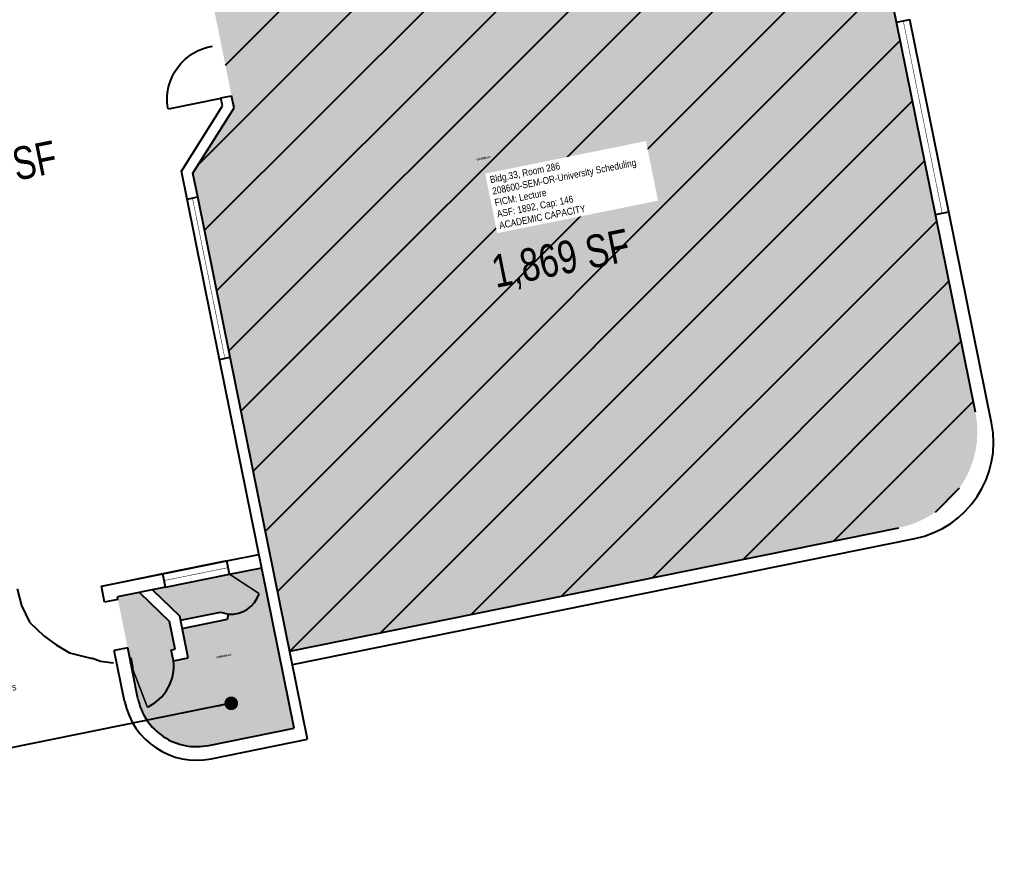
# Model space of a CAD drawing. Header units: inches. Extents: x 0 to 69221025, y 0 to 27683600.
# Drawn here: x 69219181 to 69219896, y 27679375 to 27679989 of the extents above; entities that cross this region are included whole.
import ezdxf
from ezdxf import colors
from ezdxf.entities.mleader import LeaderData, LeaderLine
from ezdxf.enums import TextEntityAlignment as Align
from ezdxf.math import Vec2, Vec3

# ---------------------------------------------------------------- set-up
doc = ezdxf.new("R2010")
doc.units = ezdxf.units.IN
doc.header["$LTSCALE"] = 0.25
doc.header["$MEASUREMENT"] = 0
doc.layers.get('0').update_dxf_attribs({"linetype": 'CONTINUOUS'})
for name, color, linetype in [('A-DOOR', 2, 'CONTINUOUS'), ('A-GLAZ', 1, 'CONTINUOUS'), ('A-IDEN-RNUM', 7, 'CONTINUOUS'), ('A-IDEN-SNUM', 4, 'CONTINUOUS'), ('A-IDEN-VNUM', 4, 'CONTINUOUS'), ('A-SITE', 3, 'CONTINUOUS'), ('A-WALL', 5, 'CONTINUOUS'), ('AREA-TEXT', 3, 'CONTINUOUS'), ('Rooms-Capacity', 4, 'CONTINUOUS'), ('Rooms-Category-Color', 7, 'CONTINUOUS'), ('Rooms-College-Color', 7, 'CONTINUOUS'), ('Rooms-Department-Color', 7, 'CONTINUOUS'), ('Rooms-Division-Color', 7, 'CONTINUOUS'), ('Rooms-Information', 7, 'CONTINUOUS')]:
    doc.layers.add(name, color=color, linetype=linetype)
doc.layers.add('A-REV', color=1, linetype='CONTINUOUS', true_color=0xff0000)
doc.styles.add('Arial', font='arial.ttf')
doc.styles.add('CP_AREA', font='arial.ttf', dxfattribs={"height": 15})
doc.styles.add('CP_ROOMSNUMBER', font='arial.ttf', dxfattribs={"height": 1})
doc.styles.add('CP_ROOMVNUMBER', font='arial.ttf', dxfattribs={"width": 0.85, "height": 0.075})
doc.styles.get("Standard").update_dxf_attribs({"font": 'arial.ttf'})
doc.dimstyles.get("Standard").update_dxf_attribs({"dimtxt": 0.18, "dimasz": 0.18, "dimexe": 0.18, "dimexo": 0.0625, "dimgap": 0.09, "dimtad": 0, "dimtih": 1, "dimtoh": 1, "dimdec": 4, "dimzin": 0, "dimdsep": 46, "dimtxsty": 'Standard', "dimcen": 0.09, "dimadec": 0, "dimazin": 0, "dimtfac": 1, "dimtdec": 4, "dimtofl": 0, "dimtmove": 0, "dimatfit": 3, "dimfxl": 1, "dimtolj": 1, "dimtzin": 0, "dimarcsym": 0})

# ---------------------------------------------------------------- blocks, each defined once
blk = doc.blocks.new('36DOOR')
blk.add_lwpolyline([(-0.75, 0, 1.5, 1.5, 0), (-0.75, 36, 0, 0, 0), (-1.5, 36, 0, 0, 0.414214), (-36, -1.5, 0, 0, 0.414214)], format="xyseb")
blk = doc.blocks.new('ProjectRev')
at = {"transparency": 16777216}
blk.add_lwpolyline([(0, 0.122), (-0.1221, -0.0895), (0.1221, -0.0895)], close=True, dxfattribs=at)
at = {"transparency": 16777216, "insert": (-0.1798, -0.1151), "char_height": 0.0625, "width": 0.24749, "attachment_point": 1, "style": 'Arial'}
blk.add_mtext('PJ#', dxfattribs=at)
at = {"transparency": 16777216, "style": 'Arial', "width": 0.75}
blk.add_attdef('YEAR', text='', height=0.0625, dxfattribs=at).set_placement((0, 0), align=Align.MIDDLE_CENTER)
at = {"transparency": 16777216, "style": 'Arial'}
blk.add_attdef('PROJECT', text='', height=0.0625, dxfattribs=at).set_placement((-0.0276, -0.1151), align=Align.TOP_LEFT)

msp = doc.modelspace()

# ---------------------------------------------------------------- hatches: boundary and pattern name
at = {"layer": 'Rooms-Capacity'}
h = msp.add_hatch(dxfattribs=at)
h.set_pattern_fill('ANSI31', color=256, scale=300, style=0)
h.set_pattern_definition([(45, (0, 0), (-26.516504294, 26.516504294), [])])
edge = h.paths.add_edge_path()
edge.add_line((69219335.47, 27679741.26), (69219379.1, 27679525.63))
edge.add_line((69219379.1, 27679525.63), (69219826, 27679616.05))
edge.add_arc((69219811.53, 27679686.75), 72.17, 281.57278, 371.30456)
edge.add_line((69219882.29, 27679700.9), (69219799.21, 27680111.54))
edge.add_line((69219799.21, 27680111.54), (69219728.64, 27680097.27))
edge.add_line((69219728.64, 27680097.27), (69219682.68, 27680127.76))
edge.add_line((69219682.68, 27680127.76), (69219613.09, 27680113.68))
edge.add_line((69219613.09, 27680113.68), (69219312.22, 27680052.8))
edge.add_line((69219312.22, 27680052.8), (69219338.25, 27679924.15))
edge.add_line((69219338.25, 27679924.15), (69219308.14, 27679876.31))
edge.add_line((69219308.14, 27679876.31), (69219311.67, 27679858.88))
edge.add_line((69219311.67, 27679858.88), (69219335.47, 27679741.26))
at = {"layer": 'Rooms-Category-Color', "true_color": 0xffff64}
h = msp.add_hatch(color=51, dxfattribs=at)
edge = h.paths.add_edge_path()
edge.add_line((69219335.47, 27679741.26), (69219379.1, 27679525.63))
edge.add_line((69219379.1, 27679525.63), (69219826, 27679616.05))
edge.add_arc((69219811.53, 27679686.75), 72.17, 281.57278, 371.30456)
edge.add_line((69219882.29, 27679700.9), (69219799.21, 27680111.54))
edge.add_line((69219799.21, 27680111.54), (69219728.64, 27680097.27))
edge.add_line((69219728.64, 27680097.27), (69219682.68, 27680127.76))
edge.add_line((69219682.68, 27680127.76), (69219613.09, 27680113.68))
edge.add_line((69219613.09, 27680113.68), (69219312.22, 27680052.8))
edge.add_line((69219312.22, 27680052.8), (69219338.25, 27679924.15))
edge.add_line((69219338.25, 27679924.15), (69219308.14, 27679876.31))
edge.add_line((69219308.14, 27679876.31), (69219311.67, 27679858.88))
edge.add_line((69219311.67, 27679858.88), (69219335.47, 27679741.26))
at = {"layer": 'Rooms-Category-Color', "true_color": 0xe3c5e1}
h = msp.add_hatch(color=254, dxfattribs=at)
edge = h.paths.add_edge_path()
edge.add_line((69219252.67, 27679565.34), (69219268.79, 27679568.6))
edge.add_line((69219268.79, 27679568.6), (69219290.98, 27679547.28))
edge.add_line((69219290.98, 27679547.28), (69219295.07, 27679527.03))
edge.add_line((69219295.07, 27679527.03), (69219292.17, 27679526.45))
edge.add_line((69219292.17, 27679526.45), (69219293.77, 27679518.57))
edge.add_line((69219293.77, 27679518.57), (69219304.55, 27679520.75))
edge.add_line((69219304.55, 27679520.75), (69219300.18, 27679542.31))
edge.add_line((69219300.18, 27679542.31), (69219333.35, 27679549.02))
edge.add_line((69219333.35, 27679549.02), (69219334.24, 27679552.76))
edge.add_line((69219334.24, 27679552.76), (69219328.4, 27679554.14))
edge.add_line((69219328.4, 27679554.14), (69219298.99, 27679548.19))
edge.add_line((69219298.99, 27679548.19), (69219298.36, 27679551.34))
edge.add_line((69219298.36, 27679551.34), (69219278.37, 27679570.54))
edge.add_line((69219278.37, 27679570.54), (69219358.53, 27679586.76))
edge.add_line((69219358.53, 27679586.76), (69219382.33, 27679469.11))
edge.add_line((69219382.33, 27679469.11), (69219319.6, 27679456.41))
edge.add_arc((69219310.88, 27679499.54), 44, 191.43867, 281.43867, ccw=False)
edge.add_line((69219267.75, 27679490.81), (69219263.38, 27679512.42))
edge.add_line((69219263.38, 27679512.42), (69219264.36, 27679512.62))
edge.add_line((69219264.36, 27679512.62), (69219262.77, 27679520.5))
edge.add_line((69219262.77, 27679520.5), (69219261.79, 27679520.3))
edge.add_line((69219261.79, 27679520.3), (69219260.21, 27679528.09))
edge.add_line((69219260.21, 27679528.09), (69219252.67, 27679565.34))
at = {"layer": 'Rooms-College-Color', "true_color": 0xffff64}
h = msp.add_hatch(color=51, dxfattribs=at)
edge = h.paths.add_edge_path()
edge.add_line((69219335.47, 27679741.26), (69219379.1, 27679525.63))
edge.add_line((69219379.1, 27679525.63), (69219826, 27679616.05))
edge.add_arc((69219811.53, 27679686.75), 72.17, 281.57278, 371.30456)
edge.add_line((69219882.29, 27679700.9), (69219799.21, 27680111.54))
edge.add_line((69219799.21, 27680111.54), (69219728.64, 27680097.27))
edge.add_line((69219728.64, 27680097.27), (69219682.68, 27680127.76))
edge.add_line((69219682.68, 27680127.76), (69219613.09, 27680113.68))
edge.add_line((69219613.09, 27680113.68), (69219312.22, 27680052.8))
edge.add_line((69219312.22, 27680052.8), (69219338.25, 27679924.15))
edge.add_line((69219338.25, 27679924.15), (69219308.14, 27679876.31))
edge.add_line((69219308.14, 27679876.31), (69219311.67, 27679858.88))
edge.add_line((69219311.67, 27679858.88), (69219335.47, 27679741.26))
at = {"layer": 'Rooms-College-Color', "true_color": 0xffe090}
h = msp.add_hatch(color=41, dxfattribs=at)
edge = h.paths.add_edge_path()
edge.add_line((69219252.67, 27679565.34), (69219268.79, 27679568.6))
edge.add_line((69219268.79, 27679568.6), (69219290.98, 27679547.28))
edge.add_line((69219290.98, 27679547.28), (69219295.07, 27679527.03))
edge.add_line((69219295.07, 27679527.03), (69219292.17, 27679526.45))
edge.add_line((69219292.17, 27679526.45), (69219293.77, 27679518.57))
edge.add_line((69219293.77, 27679518.57), (69219304.55, 27679520.75))
edge.add_line((69219304.55, 27679520.75), (69219300.18, 27679542.31))
edge.add_line((69219300.18, 27679542.31), (69219333.35, 27679549.02))
edge.add_line((69219333.35, 27679549.02), (69219334.24, 27679552.76))
edge.add_line((69219334.24, 27679552.76), (69219328.4, 27679554.14))
edge.add_line((69219328.4, 27679554.14), (69219298.99, 27679548.19))
edge.add_line((69219298.99, 27679548.19), (69219298.36, 27679551.34))
edge.add_line((69219298.36, 27679551.34), (69219278.37, 27679570.54))
edge.add_line((69219278.37, 27679570.54), (69219358.53, 27679586.76))
edge.add_line((69219358.53, 27679586.76), (69219382.33, 27679469.11))
edge.add_line((69219382.33, 27679469.11), (69219319.6, 27679456.41))
edge.add_arc((69219310.88, 27679499.54), 44, 191.43867, 281.43867, ccw=False)
edge.add_line((69219267.75, 27679490.81), (69219263.38, 27679512.42))
edge.add_line((69219263.38, 27679512.42), (69219264.36, 27679512.62))
edge.add_line((69219264.36, 27679512.62), (69219262.77, 27679520.5))
edge.add_line((69219262.77, 27679520.5), (69219261.79, 27679520.3))
edge.add_line((69219261.79, 27679520.3), (69219260.21, 27679528.09))
edge.add_line((69219260.21, 27679528.09), (69219252.67, 27679565.34))
at = {"layer": 'Rooms-Department-Color', "true_color": 0x003fff}
h = msp.add_hatch(color=160, dxfattribs=at)
edge = h.paths.add_edge_path()
edge.add_line((69219335.47, 27679741.26), (69219379.1, 27679525.63))
edge.add_line((69219379.1, 27679525.63), (69219826, 27679616.05))
edge.add_arc((69219811.53, 27679686.75), 72.17, 281.57278, 371.30456)
edge.add_line((69219882.29, 27679700.9), (69219799.21, 27680111.54))
edge.add_line((69219799.21, 27680111.54), (69219728.64, 27680097.27))
edge.add_line((69219728.64, 27680097.27), (69219682.68, 27680127.76))
edge.add_line((69219682.68, 27680127.76), (69219613.09, 27680113.68))
edge.add_line((69219613.09, 27680113.68), (69219312.22, 27680052.8))
edge.add_line((69219312.22, 27680052.8), (69219338.25, 27679924.15))
edge.add_line((69219338.25, 27679924.15), (69219308.14, 27679876.31))
edge.add_line((69219308.14, 27679876.31), (69219311.67, 27679858.88))
edge.add_line((69219311.67, 27679858.88), (69219335.47, 27679741.26))
at = {"layer": 'Rooms-Department-Color', "true_color": 0xffe090}
h = msp.add_hatch(color=41, dxfattribs=at)
edge = h.paths.add_edge_path()
edge.add_line((69219252.67, 27679565.34), (69219268.79, 27679568.6))
edge.add_line((69219268.79, 27679568.6), (69219290.98, 27679547.28))
edge.add_line((69219290.98, 27679547.28), (69219295.07, 27679527.03))
edge.add_line((69219295.07, 27679527.03), (69219292.17, 27679526.45))
edge.add_line((69219292.17, 27679526.45), (69219293.77, 27679518.57))
edge.add_line((69219293.77, 27679518.57), (69219304.55, 27679520.75))
edge.add_line((69219304.55, 27679520.75), (69219300.18, 27679542.31))
edge.add_line((69219300.18, 27679542.31), (69219333.35, 27679549.02))
edge.add_line((69219333.35, 27679549.02), (69219334.24, 27679552.76))
edge.add_line((69219334.24, 27679552.76), (69219328.4, 27679554.14))
edge.add_line((69219328.4, 27679554.14), (69219298.99, 27679548.19))
edge.add_line((69219298.99, 27679548.19), (69219298.36, 27679551.34))
edge.add_line((69219298.36, 27679551.34), (69219278.37, 27679570.54))
edge.add_line((69219278.37, 27679570.54), (69219358.53, 27679586.76))
edge.add_line((69219358.53, 27679586.76), (69219382.33, 27679469.11))
edge.add_line((69219382.33, 27679469.11), (69219319.6, 27679456.41))
edge.add_arc((69219310.88, 27679499.54), 44, 191.43867, 281.43867, ccw=False)
edge.add_line((69219267.75, 27679490.81), (69219263.38, 27679512.42))
edge.add_line((69219263.38, 27679512.42), (69219264.36, 27679512.62))
edge.add_line((69219264.36, 27679512.62), (69219262.77, 27679520.5))
edge.add_line((69219262.77, 27679520.5), (69219261.79, 27679520.3))
edge.add_line((69219261.79, 27679520.3), (69219260.21, 27679528.09))
edge.add_line((69219260.21, 27679528.09), (69219252.67, 27679565.34))
at = {"layer": 'Rooms-Division-Color', "true_color": 0x003fff}
h = msp.add_hatch(color=160, dxfattribs=at)
edge = h.paths.add_edge_path()
edge.add_line((69219335.47, 27679741.26), (69219379.1, 27679525.63))
edge.add_line((69219379.1, 27679525.63), (69219826, 27679616.05))
edge.add_arc((69219811.53, 27679686.75), 72.17, 281.57278, 371.30456)
edge.add_line((69219882.29, 27679700.9), (69219799.21, 27680111.54))
edge.add_line((69219799.21, 27680111.54), (69219728.64, 27680097.27))
edge.add_line((69219728.64, 27680097.27), (69219682.68, 27680127.76))
edge.add_line((69219682.68, 27680127.76), (69219613.09, 27680113.68))
edge.add_line((69219613.09, 27680113.68), (69219312.22, 27680052.8))
edge.add_line((69219312.22, 27680052.8), (69219338.25, 27679924.15))
edge.add_line((69219338.25, 27679924.15), (69219308.14, 27679876.31))
edge.add_line((69219308.14, 27679876.31), (69219311.67, 27679858.88))
edge.add_line((69219311.67, 27679858.88), (69219335.47, 27679741.26))
at = {"layer": 'Rooms-Division-Color', "true_color": 0xffe090}
h = msp.add_hatch(color=41, dxfattribs=at)
edge = h.paths.add_edge_path()
edge.add_line((69219252.67, 27679565.34), (69219268.79, 27679568.6))
edge.add_line((69219268.79, 27679568.6), (69219290.98, 27679547.28))
edge.add_line((69219290.98, 27679547.28), (69219295.07, 27679527.03))
edge.add_line((69219295.07, 27679527.03), (69219292.17, 27679526.45))
edge.add_line((69219292.17, 27679526.45), (69219293.77, 27679518.57))
edge.add_line((69219293.77, 27679518.57), (69219304.55, 27679520.75))
edge.add_line((69219304.55, 27679520.75), (69219300.18, 27679542.31))
edge.add_line((69219300.18, 27679542.31), (69219333.35, 27679549.02))
edge.add_line((69219333.35, 27679549.02), (69219334.24, 27679552.76))
edge.add_line((69219334.24, 27679552.76), (69219328.4, 27679554.14))
edge.add_line((69219328.4, 27679554.14), (69219298.99, 27679548.19))
edge.add_line((69219298.99, 27679548.19), (69219298.36, 27679551.34))
edge.add_line((69219298.36, 27679551.34), (69219278.37, 27679570.54))
edge.add_line((69219278.37, 27679570.54), (69219358.53, 27679586.76))
edge.add_line((69219358.53, 27679586.76), (69219382.33, 27679469.11))
edge.add_line((69219382.33, 27679469.11), (69219319.6, 27679456.41))
edge.add_arc((69219310.88, 27679499.54), 44, 191.43867, 281.43867, ccw=False)
edge.add_line((69219267.75, 27679490.81), (69219263.38, 27679512.42))
edge.add_line((69219263.38, 27679512.42), (69219264.36, 27679512.62))
edge.add_line((69219264.36, 27679512.62), (69219262.77, 27679520.5))
edge.add_line((69219262.77, 27679520.5), (69219261.79, 27679520.3))
edge.add_line((69219261.79, 27679520.3), (69219260.21, 27679528.09))
edge.add_line((69219260.21, 27679528.09), (69219252.67, 27679565.34))

# ---------------------------------------------------------------- linework, layer by layer
at = {"layer": 'A-DOOR'}
msp.add_line((69219328.4, 27679554.14), (69219334.24, 27679552.76), dxfattribs=at)
at = {"layer": 'A-DOOR', "const_width": 1.2}
for points in [[(69219335, 27679582), (69219356.75, 27679567.74)], [(69219263.87, 27679512.52), (69219274.64, 27679484.52)]]:
    msp.add_lwpolyline(points, dxfattribs=at)
at = {"layer": 'A-DOOR'}
for centre, radius, start, end in [((69219335.79, 27679574.83), 22.12, 265.9706, 341.32292), ((69219261.06, 27679514.54), 32.95, 294.32985, 7.02254)]:
    msp.add_arc(centre, radius, start, end, dxfattribs=at)
at = {"layer": 'A-GLAZ'}
for p, q in [((69219852.94, 27679845.97), (69219824.38, 27679987.11)), ((69219862.74, 27679847.95), (69219834.19, 27679989.09)), ((69219327.59, 27679739.67), (69219303.79, 27679857.28)), ((69219335.47, 27679741.26), (69219311.67, 27679858.88)), ((69219285.97, 27679582.28), (69219333.02, 27679591.8)), ((69219333.03, 27679591.76), (69219285.97, 27679582.28)), ((69219287.96, 27679572.48), (69219335, 27679582))]:
    msp.add_line(p, q, dxfattribs=at)
at = {"layer": 'A-GLAZ', "const_width": 0.36}
for points in [[(69219857.84, 27679846.96), (69219829.29, 27679988.1)], [(69219307.73, 27679858.08), (69219331.53, 27679740.46)], [(69219286.97, 27679577.38), (69219334.01, 27679586.9)]]:
    msp.add_lwpolyline(points, dxfattribs=at)
at = {"layer": 'A-SITE'}
for p, q in [((69219179.23, 27679571.38), (69219182.34, 27679559.08)), ((69219182.34, 27679559.08), (69219188.17, 27679546.9)), ((69219188.17, 27679546.9), (69219198.7, 27679536.75)), ((69219198.7, 27679536.75), (69219207.76, 27679530.23)), ((69219207.76, 27679530.23), (69219217.5, 27679524.23)), ((69219217.5, 27679524.23), (69219233.08, 27679520.48)), ((69219233.08, 27679520.48), (69219234.29, 27679520.31)), ((69219234.29, 27679520.31), (69219240.16, 27679518.27)), ((69219240.16, 27679518.27), (69219249.8, 27679516.94))]:
    msp.add_line(p, q, dxfattribs=at)
at = {"layer": 'A-WALL'}
for p, q in [((69219824.38, 27679987.11), (69219799.21, 27680111.54)), ((69219824.38, 27679987.11), (69219834.19, 27679989.09)), ((69219328.55, 27679931.59), (69219336.43, 27679933.18)), ((69219329.74, 27679925.71), (69219328.55, 27679931.59)), ((69219338.25, 27679924.15), (69219336.43, 27679933.18)), ((69219299.63, 27679877.87), (69219329.74, 27679925.71)), ((69219308.14, 27679876.31), (69219338.25, 27679924.15)), ((69219303.79, 27679857.28), (69219299.63, 27679877.87)), ((69219311.67, 27679858.88), (69219308.14, 27679876.31)), ((69219303.79, 27679857.28), (69219311.67, 27679858.88)), ((69219852.94, 27679845.97), (69219862.74, 27679847.95)), ((69219882.29, 27679700.9), (69219852.94, 27679845.97)), ((69219894.08, 27679693.08), (69219862.74, 27679847.95)), ((69219327.59, 27679739.67), (69219335.47, 27679741.26)), ((69219392.2, 27679460.9), (69219335.47, 27679741.26)), ((69219382.33, 27679469.11), (69219327.59, 27679739.67)), ((69219379.1, 27679525.63), (69219826, 27679616.05)), ((69219381.08, 27679515.83), (69219837.79, 27679608.23)), ((69219333.02, 27679591.8), (69219356.54, 27679596.56)), ((69219335, 27679582), (69219333.02, 27679591.8)), ((69219335, 27679582), (69219358.53, 27679586.76)), ((69219240.89, 27679573.16), (69219285.97, 27679582.28)), ((69219285.98, 27679582.24), (69219240.9, 27679573.12)), ((69219287.96, 27679572.48), (69219285.97, 27679582.28)), ((69219243.27, 27679561.4), (69219240.89, 27679573.16)), ((69219287.96, 27679572.48), (69219252.67, 27679565.34)), ((69219278.37, 27679570.54), (69219298.36, 27679551.34)), ((69219253.07, 27679563.38), (69219243.27, 27679561.4)), ((69219253.07, 27679563.38), (69219252.67, 27679565.34)), ((69219268.79, 27679568.6), (69219290.98, 27679547.28)), ((69219304.55, 27679520.75), (69219298.36, 27679551.34)), ((69219298.99, 27679548.19), (69219328.4, 27679554.14)), ((69219300.18, 27679542.31), (69219333.35, 27679549.02)), ((69219328.4, 27679554.14), (69219334.24, 27679552.76)), ((69219333.35, 27679549.02), (69219334.24, 27679552.76)), ((69219295.07, 27679527.03), (69219290.98, 27679547.28)), ((69219260.21, 27679528.09), (69219250.41, 27679526.11)), ((69219267.75, 27679490.81), (69219260.21, 27679528.09)), ((69219292.17, 27679526.45), (69219295.07, 27679527.03)), ((69219257.95, 27679488.83), (69219250.41, 27679526.11)), ((69219261.79, 27679520.3), (69219262.77, 27679520.5)), ((69219264.36, 27679512.62), (69219262.77, 27679520.5)), ((69219293.77, 27679518.57), (69219292.17, 27679526.45)), ((69219293.77, 27679518.57), (69219304.55, 27679520.75)), ((69219263.38, 27679512.42), (69219264.36, 27679512.62)), ((69219318.49, 27679456.19), (69219382.33, 27679469.11)), ((69219321.59, 27679446.61), (69219392.2, 27679460.9))]:
    msp.add_line(p, q, dxfattribs=at)
for centre, radius, start, end in [((69219823.51, 27679678.8), 72, 281.43867, 11.43867), ((69219310.88, 27679499.54), 54, 191.43867, 281.43867), ((69219310.73, 27679499.32), 43.82, 191.19579, 281.68155)]:
    msp.add_arc(centre, radius, start, end, dxfattribs=at)

# ---------------------------------------------------------------- block references
at = {"layer": 'A-DOOR', "rotation": 101.4386688442795}
for p, xscale, yscale, zscale in [((69219313.08, 27680008.04), 1.099999998696148, 1.099999998696148, 1.099999998696148), ((69219328.78, 27679930.41), -1.099999998696149, 1.099999999583241, 1.099999999999682)]:
    msp.add_blockref('36DOOR', p, dxfattribs=dict(at, xscale=xscale, yscale=yscale, zscale=zscale))

# ---------------------------------------------------------------- texts
at = {"layer": 'A-IDEN-RNUM', "style": 'CP_ROOMSNUMBER'}
for s, p in [('0286-00', (69219516.14, 27679885.49)), ('0294-00', (69219325.58, 27679520.22))]:
    msp.add_text(s, height=1.44, rotation=11.43867, dxfattribs=at).set_placement(p)
at = {"layer": 'A-IDEN-SNUM', "style": 'CP_ROOMSNUMBER'}
for s, p in [('0330028600', (69219516.14, 27679885.49)), ('0330029400', (69219325.58, 27679520.22))]:
    msp.add_text(s, height=1.44, rotation=11.43867, dxfattribs=at).set_placement(p)
at = {"layer": 'A-IDEN-VNUM', "style": 'CP_ROOMVNUMBER', "width": 0.85}
msp.add_text('286', height=36, rotation=11.43867, dxfattribs=at).set_placement((69219533.39, 27679835.24))
at = {"layer": 'AREA-TEXT', "style": 'CP_AREA', "width": 0.75}
for s, p in [('2,129 SF', (69219157.64, 27679878.74)), ('1,869 SF', (69219577.95, 27679813.96))]:
    msp.add_text(s, height=24, rotation=11.43867, dxfattribs=at).set_placement(p, align=Align.MIDDLE_CENTER)

# ---------------------------------------------------------------- leaders
msp.add_leader([(69219336.21, 27679487.3), (69219173.45, 27679454.37)], dimstyle='Standard', override={"dimscale": 40, "dimasz": 0.25, "dimdec": 2, "dimlunit": 3, "dimtxsty": 'CP_ROOMVNUMBER', "dimtdec": 2, "dimtmove": 2, "dimldrblk": 'Dot'})
at = {"layer": 'A-REV'}
ml = msp.add_multileader_block('Standard', dxfattribs=at)
ml.set_content('ProjectRev', color=256, scale=300)
ml.set_attribute('YEAR', '2016', width=0)
ml.set_attribute('PROJECT', '5203', width=0)
ml.set_leader_properties()
ml.build(insert=Vec2(0, 0))
ml.multileader.update_dxf_attribs({"text_right_attachment_type": 6, "dogleg_length": 0.25, "arrow_head_size": 37.5, "scale": 300})
ctx = ml.context
ctx.base_point, ctx.scale, ctx.char_height, ctx.arrow_head_size, ctx.landing_gap_size, ctx.plane_origin, ctx.plane_x_axis, ctx.plane_y_axis = Vec3(69219573.31, 27680976.71), 300, 54, 37.5, 27, Vec3(69219462.3, 27680847.62), Vec3(0.980138, 0.198319), Vec3(-0.198319, 0.980138)
ctx.right_attachment = 6
notes = []
notes.append((ctx, [(0, (0, 0, 0), (0, 0), (1, 0), 1, [])]))
ctx.block.insert, ctx.block.rotation = Vec3(69219602.38, 27680992.86), 0.199642
ml = msp.add_multileader_block('Standard', dxfattribs=at)
ml.set_content('ProjectRev', color=256, scale=300)
ml.set_attribute('YEAR', '2016', width=0)
ml.set_attribute('PROJECT', '5362', width=0)
ml.set_leader_properties()
ml.build(insert=Vec2(0, 0))
ml.multileader.update_dxf_attribs({"text_right_attachment_type": 6, "dogleg_length": 0.25, "arrow_head_size": 37.5, "scale": 300})
ctx = ml.context
ctx.base_point, ctx.scale, ctx.char_height, ctx.arrow_head_size, ctx.landing_gap_size, ctx.plane_origin, ctx.plane_x_axis, ctx.plane_y_axis = Vec3(69219603.99, 27680876.66), 300, 54, 37.5, 27, Vec3(69219492.97, 27680747.57), Vec3(0.980138, 0.198319), Vec3(-0.198319, 0.980138)
ctx.right_attachment = 6
notes.append((ctx, [(0, (0, 0, 0), (0, 0), (1, 0), 1, [])]))
ctx.block.insert, ctx.block.rotation = Vec3(69219633.06, 27680892.82), 0.199642
ml = msp.add_multileader_block('Standard', dxfattribs=at)
ml.set_content('ProjectRev', color=256, scale=300)
ml.set_attribute('YEAR', '2019', width=0)
ml.set_attribute('PROJECT', '5734', width=0)
ml.set_leader_properties()
ml.build(insert=Vec2(0, 0))
ml.multileader.update_dxf_attribs({"text_right_attachment_type": 6, "dogleg_length": 0.25, "arrow_head_size": 37.5, "scale": 300})
ctx = ml.context
ctx.base_point, ctx.scale, ctx.char_height, ctx.arrow_head_size, ctx.landing_gap_size, ctx.plane_origin, ctx.plane_x_axis, ctx.plane_y_axis = Vec3(69219637.55, 27680783.02), 300, 54, 37.5, 27, Vec3(69219526.53, 27680653.92), Vec3(0.980138, 0.198319), Vec3(-0.198319, 0.980138)
ctx.right_attachment = 6
notes.append((ctx, [(0, (0, 0, 0), (0, 0), (1, 0), 1, [])]))
ctx.block.insert, ctx.block.rotation = Vec3(69219666.62, 27680799.17), 0.199642
for ctx, leaders in notes:
    for number, flags, end, landing, length, lines in leaders:
        leader = LeaderData()
        leader.index, (leader.has_last_leader_line, leader.has_dogleg_vector, leader.attachment_direction) = number, flags
        leader.last_leader_point, leader.dogleg_vector, leader.dogleg_length = Vec3(end), Vec3(landing), length
        for number, points, colour, breaks in lines:
            line = LeaderLine()
            line.index, line.vertices, line.color, line.breaks = number, Vec3.list(points), colors.encode_raw_color(colour), breaks
            leader.lines.append(line)
        ctx.leaders.append(leader)

# ---------------------------------------------------------------- next in the draw order: texts
at = {"layer": 'Rooms-Information', "width": 115.2, "attachment_point": 7, "rotation": 11.43867, "style": 'CP_ROOMVNUMBER', "bg_fill": 3, "box_fill_scale": 1.5, "bg_fill_color": 256, "bg_fill_true_color": 13158600, "bg_fill_transparency": 0}
for s, insert, char_height in [('Bldg.33, Room 286^M^J208600-SEM-OR-University Scheduling^M^JFICM: Lecture^M^JASF: 1892, Cap: 146^M^JACADEMIC CAPACITY', (69219533.39, 27679835.24), 5.14286), ('Bldg.33, Room 294^M^J115100-CSM-Biological Sciences^M^JFICM: General Storage^M^JASF: 82', (69219093.46, 27679462.21), 5.1429)]:
    msp.add_mtext(s, dxfattribs=dict(at, insert=insert, char_height=char_height))

doc.saveas('drawing.dxf')
